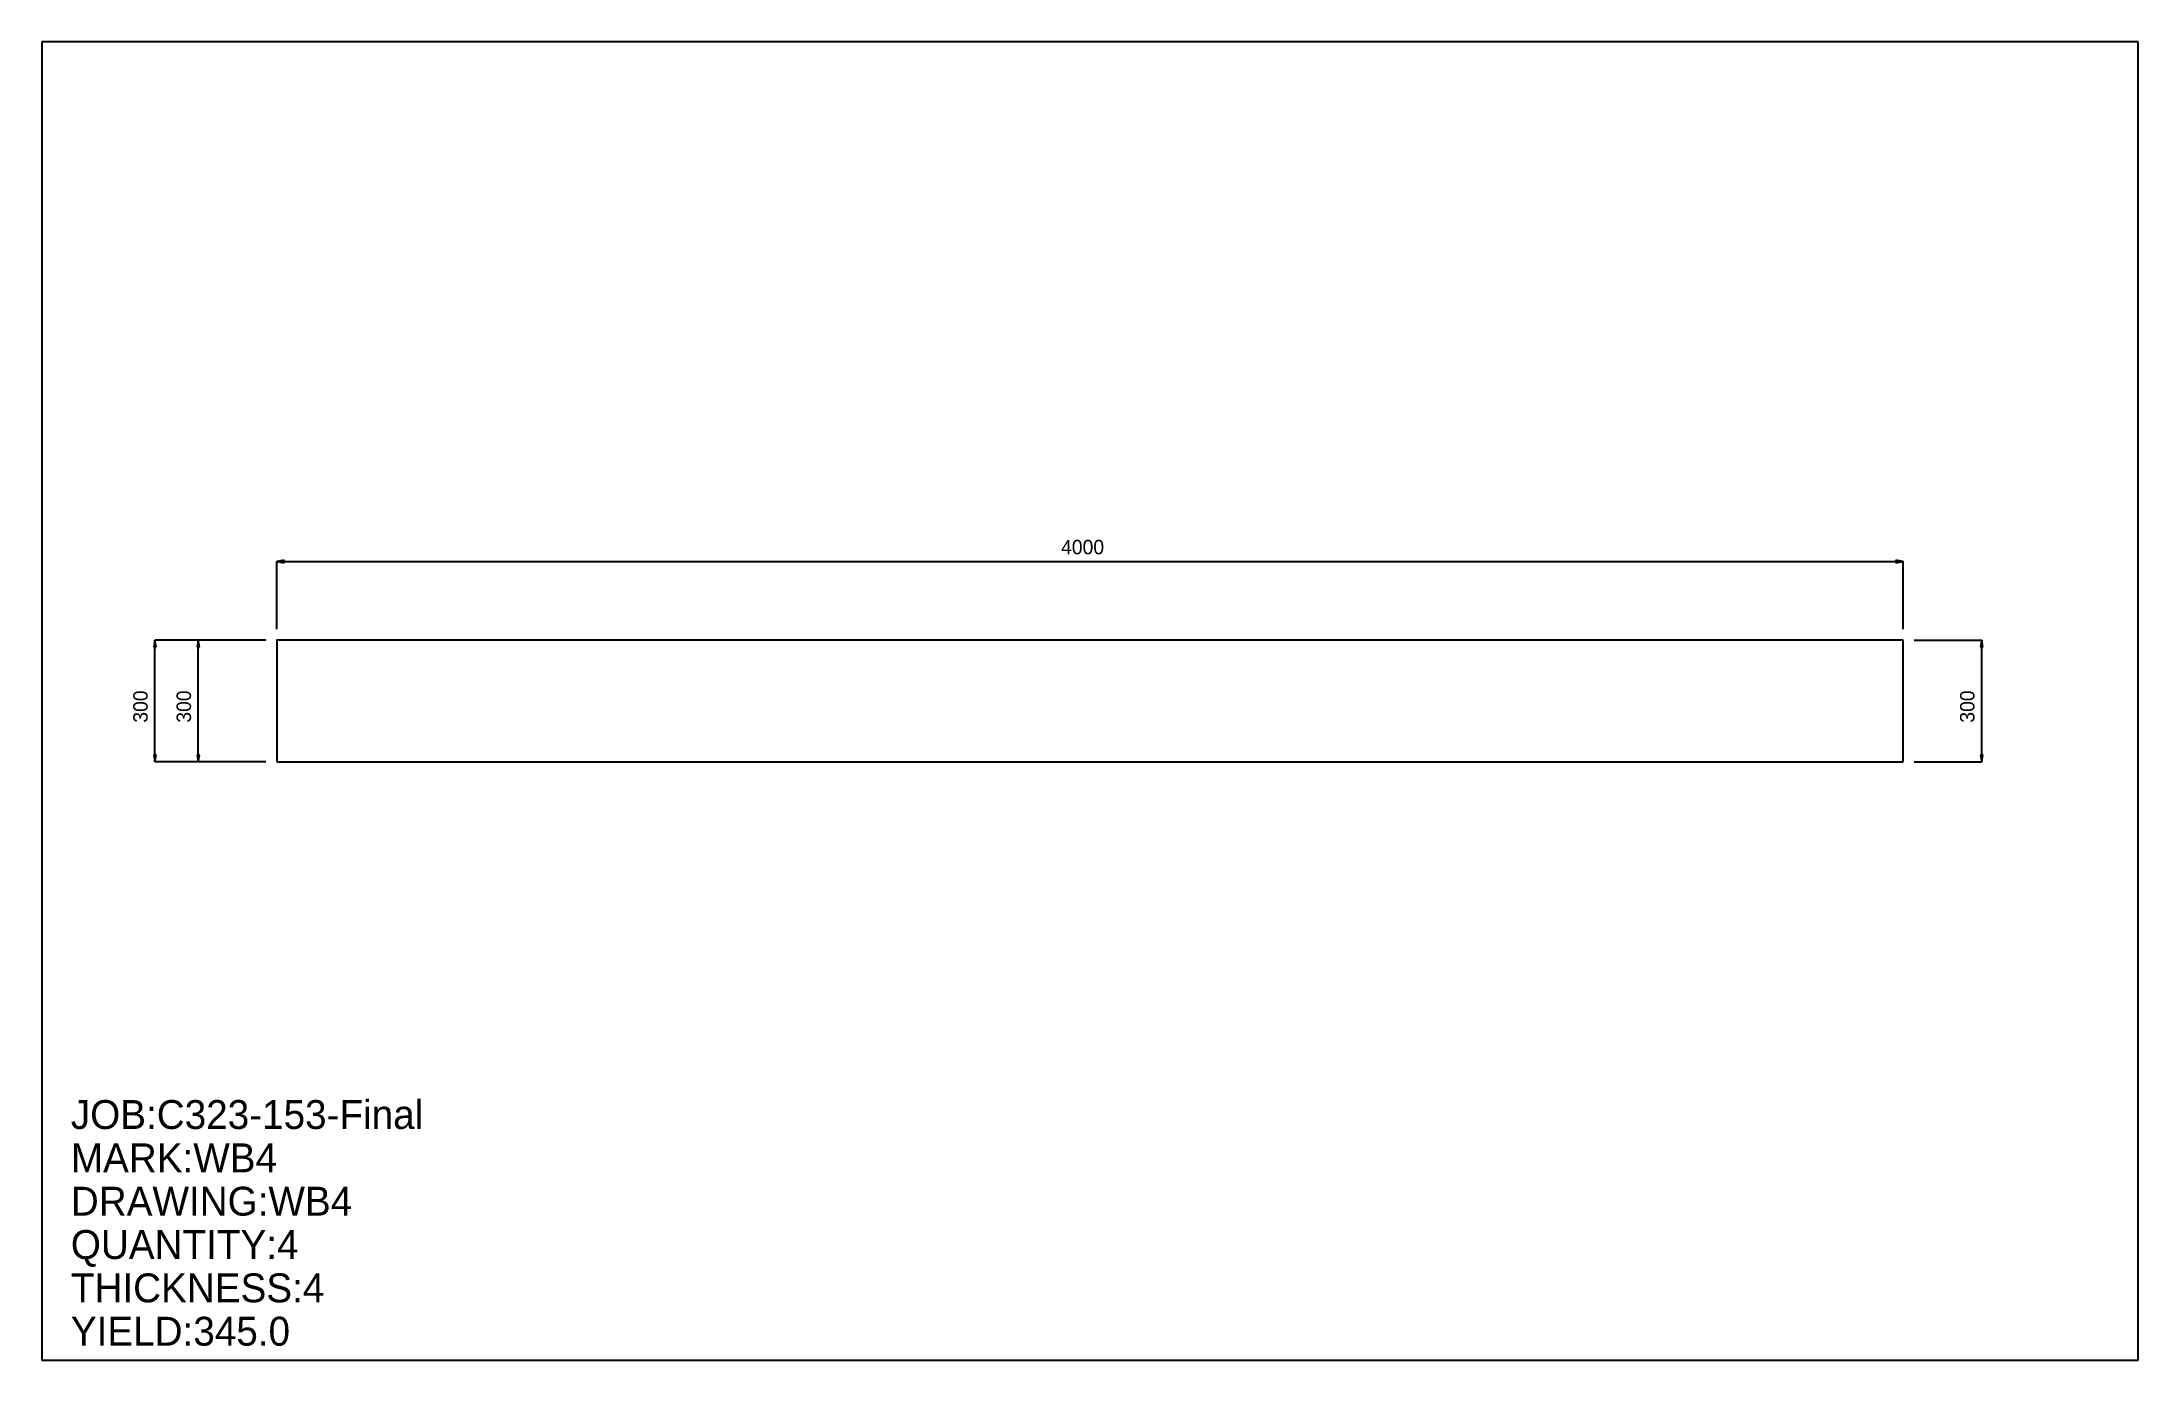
# Model space of a CAD drawing. Extents: x 0 to 5156, y 0 to 3244.
import ezdxf

# ---------------------------------------------------------------- set-up
doc = ezdxf.new("R2010")
doc.units = 0
doc.header["$LTSCALE"] = 0.125
for name, color, linetype in [('2', 7, 'CONTINUOUS'), ('3', 1, 'CONTINUOUS'), ('5', 7, 'CONTINUOUS'), ('6', 4, 'CONTINUOUS')]:
    doc.layers.add(name, color=color, linetype=linetype)

# ---------------------------------------------------------------- blocks, each defined once
blk = doc.blocks.new('ARROW')
at = {"layer": '2', "linetype": 'CONTINUOUS'}
for p, q in [((0, 0), (-1, 0.166667)), ((-1, 0.166667), (-1, -0.166667)), ((-1, -0.166667), (0, 0))]:
    blk.add_line(p, q, dxfattribs=at)
blk = doc.blocks.new('PLATE')
at = {"layer": '3', "linetype": 'CONTINUOUS'}
for p, q in [((0.000331, 0), (0, -300.00098)), ((4000, 0), (0.000331, 0)), ((4000.0007, -300.00098), (4000, 0)), ((0, -300.00098), (4000.0007, -300.00098))]:
    blk.add_line(p, q, dxfattribs=at)
at = {"layer": '5', "linetype": 'CONTINUOUS'}
for p, q in [((-0.099669, 0), (0.100331, 0)), ((0.000331, -0.1), (0.000331, 0.1))]:
    blk.add_line(p, q, dxfattribs=at)
blk.add_circle((0.000331, 0), 0.1, dxfattribs=at)
at = {"layer": '6', "linetype": 'CONTINUOUS'}
for p, q in [((0, 26.666672), (0, 193.33337)), ((0, 193.28337), (4000.0007, 193.28337)), ((4000.0007, 26.666672), (4000.0007, 193.33337)), ((-26.666649, 0.000002), (-300.00003, 0.000023)), ((-299.95007, -300.00095), (-299.95004, 0.000023)), ((-26.666649, 0.000002), (-193.33334, 0.000015)), ((-193.28337, -300.00098), (-193.28334, 0.000015)), ((4026.6675, -0.000002), (4193.334, -0.000015)), ((4193.2842, -300.00098), (4193.2842, -0.000015)), ((-26.666672, -300.00098), (-300.00006, -300.00095)), ((-26.666672, -300.00098), (-193.33337, -300.00098)), ((4026.6675, -300.00098), (4193.334, -300.00098))]:
    blk.add_line(p, q, dxfattribs=at)
at = {"layer": '6', "xscale": 17.777781, "yscale": 17.777781, "zscale": 17.777781}
for p, rotation in [((0, 193.28337), 180), ((-299.95004, 0.000023), 90), ((-193.28334, 0.000015), 90), ((4193.2842, -0.000015), 90), ((-299.95007, -300.00095), 270), ((-193.28337, -300.00098), 270), ((4193.2842, -300.00098), 270)]:
    blk.add_blockref('ARROW', p, dxfattribs=dict(at, rotation=rotation))
blk.add_blockref('ARROW', (4000.0007, 193.28337), dxfattribs=at)
at = {"layer": '5'}
blk.add_text('ZERO', height=0.015, dxfattribs=at).set_placement((0.000331, 0))
at = {"layer": '6'}
blk.add_text('4000', height=35.556, dxfattribs=at).set_placement((1928.8893, 211.06116))
for p in [(-317.72784, -203.3338), (-211.06114, -203.33383), (4175.5063, -203.33383)]:
    blk.add_text('300', height=35.556, rotation=90, dxfattribs=at).set_placement(p)

msp = doc.modelspace()

# ---------------------------------------------------------------- linework, layer by layer
at = {"layer": '5', "linetype": 'CONTINUOUS'}
for p, q in [((5155.5571, 3244.4451), (0, 3244.4451)), ((0, 3244.4451), (0, 0)), ((5155.5571, 0), (5155.5571, 3244.4451)), ((0, 0), (5155.5571, 0))]:
    msp.add_line(p, q, dxfattribs=at)

# ---------------------------------------------------------------- block references
at = {"layer": '2'}
msp.add_blockref('PLATE', (577.77814, 1772.223), dxfattribs=at)

# ---------------------------------------------------------------- texts
at = {"layer": '5'}
for s, p in [('JOB:C323-153-Final', (71.111122, 568.88898)), ('MARK:WB4', (71.111122, 462.22229)), ('DRAWING:WB4', (71.111122, 355.5556)), ('QUANTITY:4', (71.111122, 248.88893)), ('THICKNESS:4', (71.111122, 142.22224)), ('YIELD:345.0', (71.111122, 35.555561))]:
    msp.add_text(s, height=71.111, dxfattribs=at).set_placement(p)

doc.saveas('drawing.dxf')
